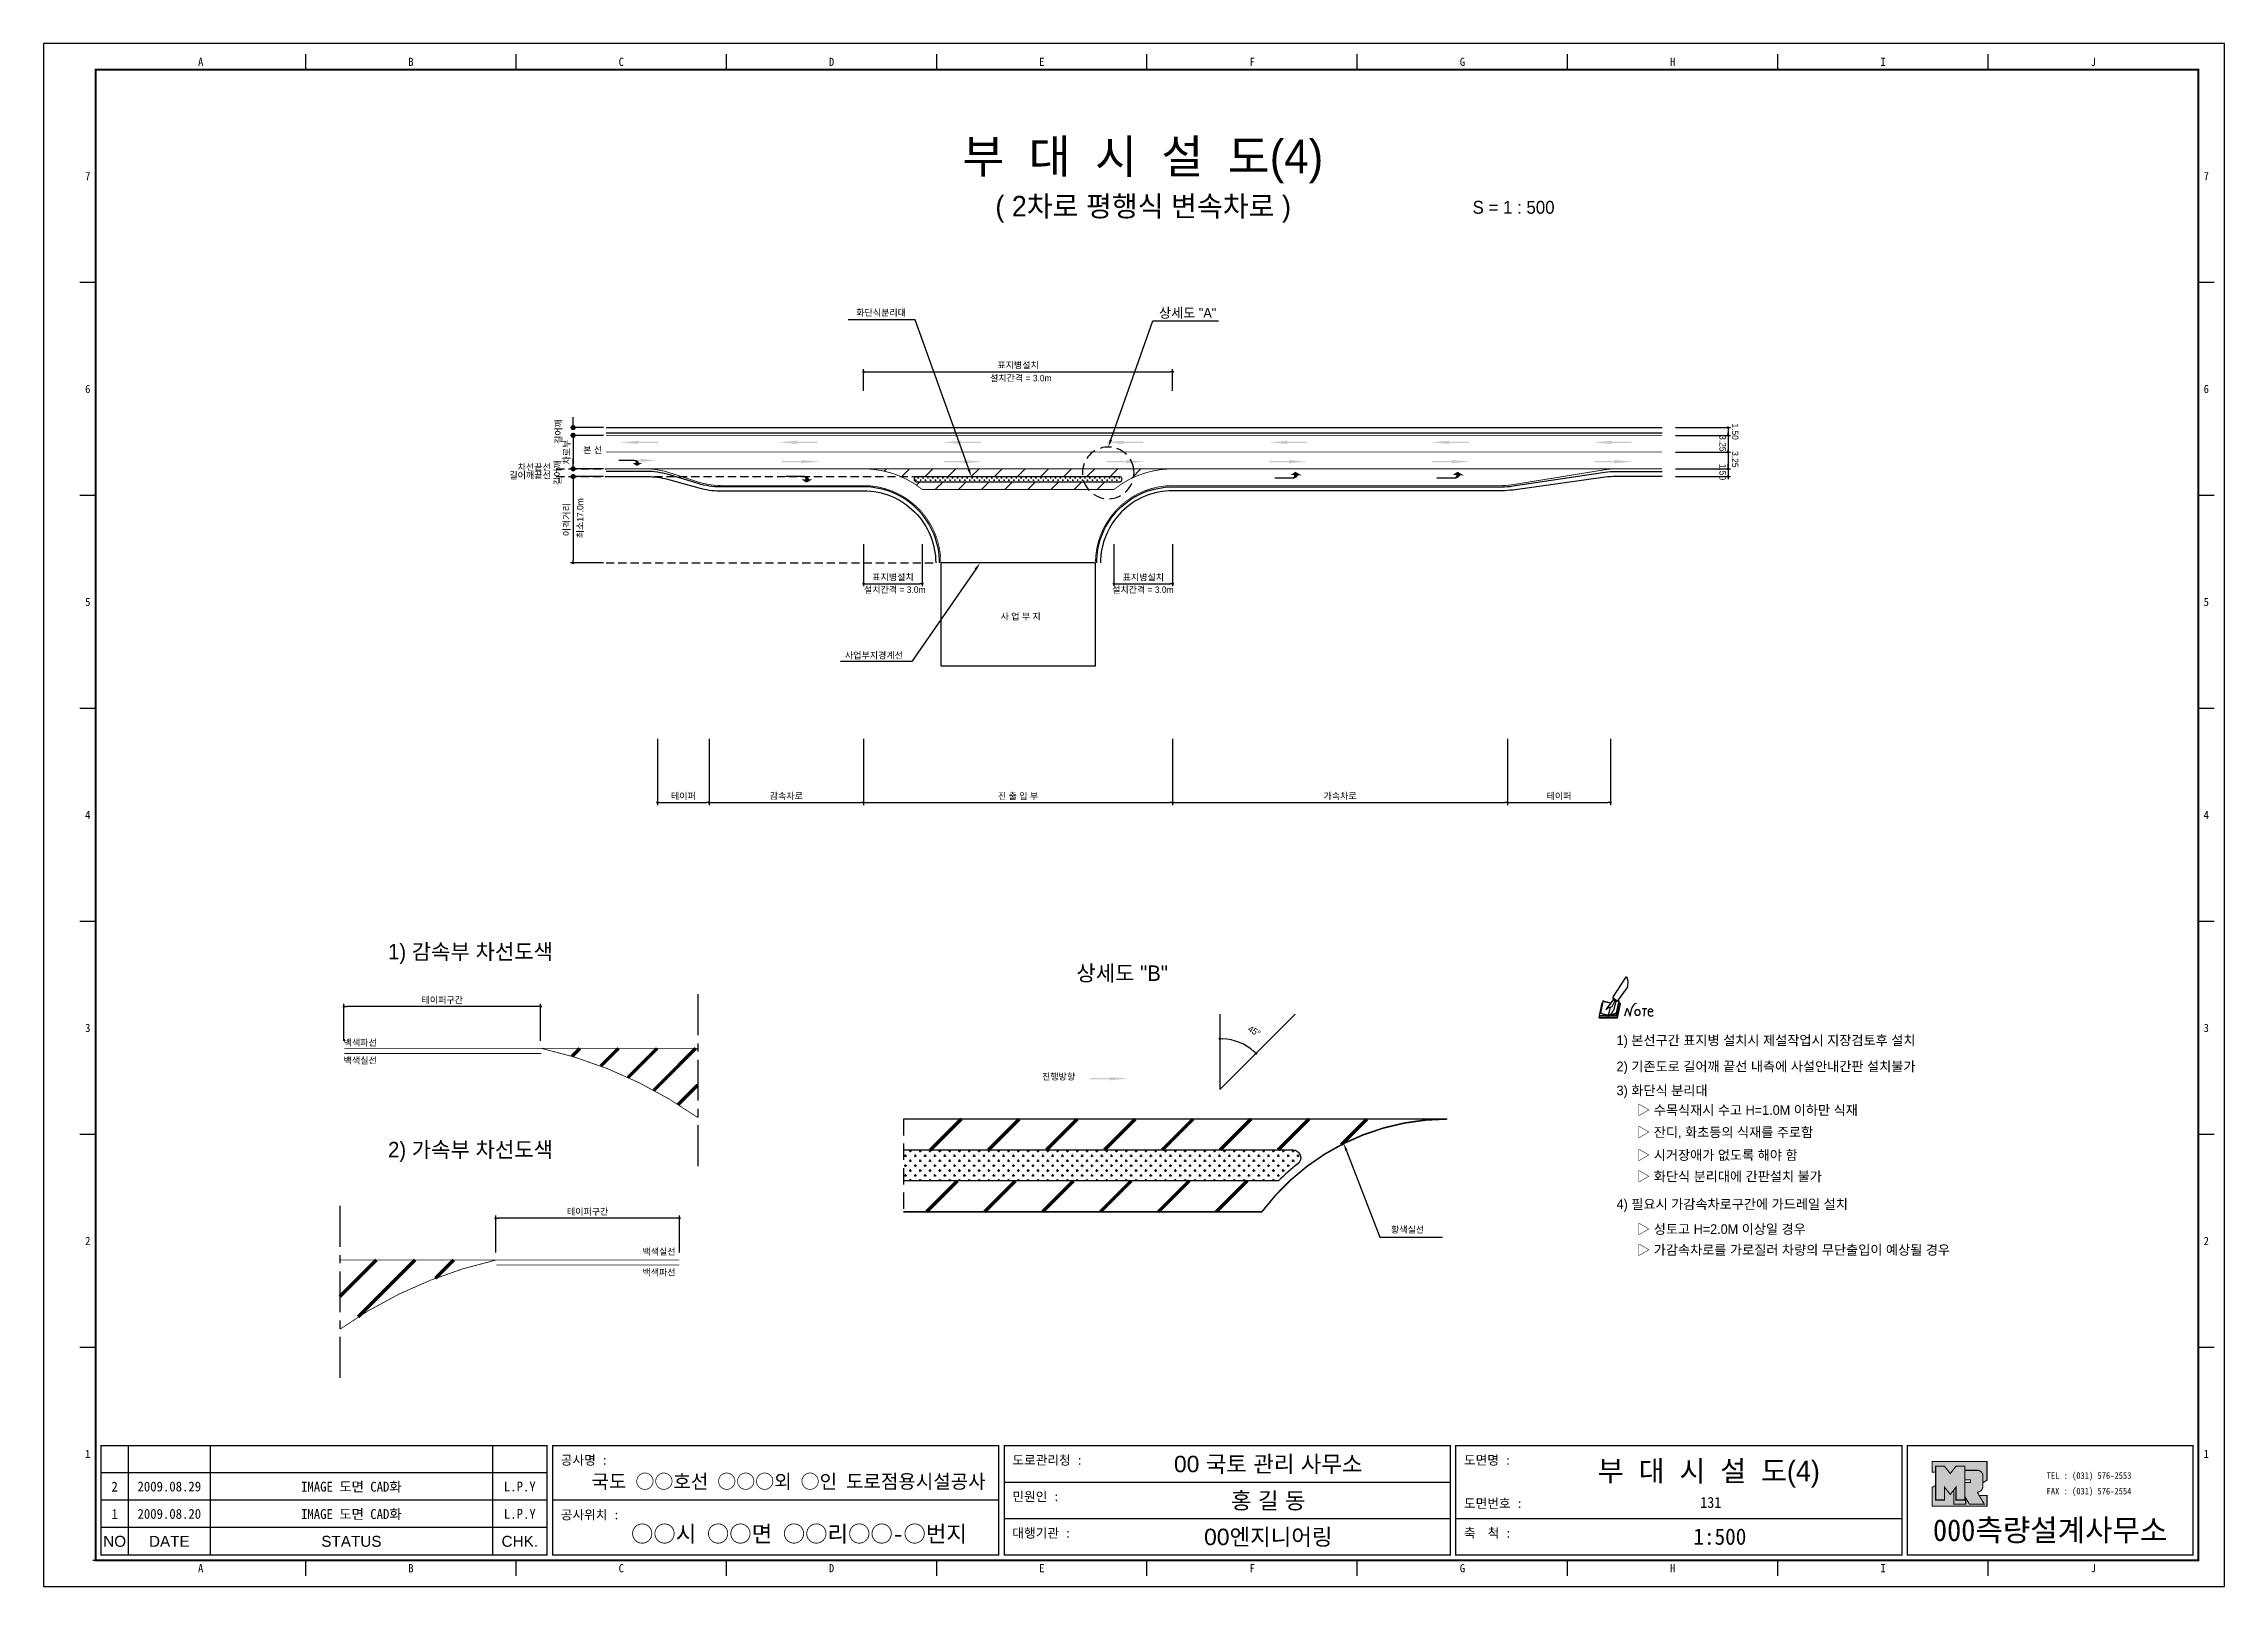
# Model space of a CAD drawing. Header units: millimetres. Extents: x 576 to 1000, y -4 to 295.
import ezdxf
from ezdxf.enums import TextEntityAlignment as Align

# ---------------------------------------------------------------- set-up
doc = ezdxf.new("R2010")
doc.units = ezdxf.units.MM
doc.linetypes.add('CENTER', pattern=[50.8, 31.75, -6.35, 6.35, -6.35])
doc.linetypes.add('HIDDEN', pattern=[9.525, 6.35, -3.175])
for name, color, linetype in [('CC-GSTR-0004', 4, 'Continuous'), ('CM-LANE-0030', 30, 'Continuous'), ('CZ-DIMT-0002', 7, 'Continuous'), ('CZ-EXST-0002', 1, 'Continuous'), ('CZ-LIN1-0007', 7, 'Continuous'), ('CZ-LIN2-0003', 3, 'Continuous'), ('CZ-LINE-0001', 7, 'Continuous'), ('CZ-TEXT-BOX0', 7, 'Continuous'), ('TITLE', 7, 'Continuous')]:
    doc.layers.add(name, color=color, linetype=linetype)
doc.styles.add('견고딕', font='arial.ttf')
doc.styles.add('돋움', font='')
doc.styles.add('돋음체', font='')
doc.styles.get('돋움').set_extended_font_data('Dotum')
doc.styles.get('돋음체').set_extended_font_data('DotumChe')

# ---------------------------------------------------------------- blocks, each defined once
blk = doc.blocks.new('note')
for p, q in [((0.85, 3.5), (3.53, 7.57)), ((1.8, 2.79), (3.74, 5.46)), ((3.53, 7.57), (3.8, 6.64)), ((3.8, 6.64), (3.69, 5.72)), ((3.69, 5.72), (3.74, 5.46)), ((-1.24, 2.36), (-1.77, 0)), ((-1.77, 0), (1.77, 0)), ((-1.77, 0), (-1.77, -0.3)), ((-1.53, 0.52), (-1.55, 0.54)), ((-1.01, 2.9), (-1.53, 0.52)), ((-1.48, 0.48), (-1.53, 0.52)), ((-1.43, 0.44), (-1.48, 0.48)), ((-1.38, 0.41), (-1.43, 0.44)), ((-1.33, 0.4), (-1.38, 0.41)), ((-1.27, 0.37), (-1.33, 0.4)), ((-1.22, 0.35), (-1.27, 0.37)), ((-1.13, 2.36), (-1.24, 2.36)), ((-1.17, 0.33), (-1.22, 0.35)), ((-1.12, 0.32), (-1.17, 0.33)), ((-1.02, 0.25), (-1.12, 0.32)), ((-0.97, 0.22), (-1.02, 0.25)), ((-1, 2.9), (-1.01, 2.9)), ((-0.98, 2.85), (-1, 2.9)), ((-0.95, 2.8), (-0.98, 2.85)), ((-0.93, 0.21), (-0.97, 0.22)), ((-0.9, 2.75), (-0.95, 2.8)), ((-0.88, 0.19), (-0.93, 0.21)), ((-0.85, 2.72), (-0.9, 2.75)), ((-0.8, 0.18), (-0.88, 0.19)), ((-0.79, 2.69), (-0.85, 2.72)), ((-0.75, 0.17), (-0.8, 0.18)), ((-0.74, 2.68), (-0.79, 2.69)), ((-0.7, 0.16), (-0.75, 0.17)), ((-0.69, 2.65), (-0.74, 2.68)), ((-0.64, 0.15), (-0.7, 0.16)), ((-0.64, 2.65), (-0.69, 2.65)), ((-0.59, 2.63), (-0.64, 2.65)), ((-0.58, 0.14), (-0.64, 0.15)), ((-0.54, 2.62), (-0.59, 2.63)), ((-0.53, 0.13), (-0.58, 0.14)), ((-0.48, 2.61), (-0.54, 2.62)), ((-0.48, 0.12), (-0.53, 0.13)), ((-0.43, 2.61), (-0.48, 2.61)), ((-0.43, 0.11), (-0.48, 0.12)), ((0.75, 2.77), (-0.46, 1.16)), ((0.37, 2.24), (-0.46, 1.16)), ((-0.46, 1.16), (-0.08, 1.47)), ((-0.38, 2.59), (-0.43, 2.61)), ((-0.38, 0.08), (-0.43, 0.11)), ((-0.33, 2.59), (-0.38, 2.59)), ((-0.29, 0.06), (-0.38, 0.08)), ((-0.27, 2.58), (-0.33, 2.59)), ((-0.23, 0.05), (-0.29, 0.06)), ((-0.22, 2.57), (-0.27, 2.58)), ((-0.16, 0.04), (-0.23, 0.05)), ((-0.17, 2.56), (-0.22, 2.57)), ((-0.12, 2.55), (-0.17, 2.56)), ((-0.11, 0.03), (-0.16, 0.04)), ((-0.07, 2.53), (-0.12, 2.55)), ((-0.04, 0.02), (-0.11, 0.03)), ((-0.08, 1.47), (0.72, 1.75)), ((-0.01, 2.51), (-0.07, 2.53)), ((-0.05, -0.3), (-0.05, 0)), ((0, 0), (-0.04, 0.02)), ((0.04, 2.5), (-0.01, 2.51)), ((0.37, 1.63), (0, 0)), ((0, 0), (1.6, 0.53)), ((0, 0), (1.65, 0.18)), ((0, 0.01), (0.06, 0.04)), ((0, -0.3), (0, 0)), ((0.09, 2.48), (0.04, 2.5)), ((0.05, -0.3), (0.05, 0)), ((0.06, 0.04), (0.11, 0.07)), ((0.14, 2.48), (0.09, 2.48)), ((0.11, 0.07), (0.16, 0.09)), ((0.2, 2.47), (0.14, 2.48)), ((0.16, 0.09), (0.21, 0.12)), ((0.26, 2.43), (0.18, 2.46)), ((0.21, 0.12), (0.27, 0.14)), ((0.34, 2.4), (0.26, 2.43)), ((0.27, 0.14), (0.36, 0.19)), ((0.45, 2.37), (0.34, 2.4)), ((0.36, 0.19), (0.41, 0.22)), ((0.41, 0.22), (0.46, 0.27)), ((0.46, 0.27), (0.51, 0.3)), ((0.51, 0.3), (0.56, 0.34)), ((0.56, 0.34), (0.6, 0.4)), ((0.6, 0.4), (0.64, 0.45)), ((0.64, 0.45), (0.67, 0.51)), ((0.67, 0.51), (0.74, 0.58)), ((0.72, 1.75), (1.16, 2.53)), ((0.74, 0.58), (0.79, 0.63)), ((1, 3.1), (0.75, 2.77)), ((0.79, 0.63), (0.83, 0.68)), ((0.83, 0.68), (0.86, 0.73)), ((0.85, 3.5), (1.8, 2.79)), ((1, 3.4), (0.85, 3.21)), ((0.85, 3.21), (1.52, 2.71)), ((0.86, 0.73), (0.89, 0.79)), ((0.89, 0.84), (0.92, 0.89)), ((0.89, 0.79), (0.89, 0.84)), ((0.92, 0.89), (0.96, 0.95)), ((0.96, 0.95), (1.01, 0.97)), ((1.47, 2.74), (1.01, 0.97)), ((1.16, 2.53), (1.37, 2.82)), ((2.13, 2.84), (1.44, 2.63)), ((1.52, 2.71), (1.66, 2.9)), ((1.6, 0.53), (2.13, 2.84)), ((1.65, 0.18), (2.19, 2.48)), ((1.77, 0), (2.3, 2.36)), ((1.77, -0.3), (2.3, 2.07)), ((1.77, -0.38), (2.3, 1.99)), ((1.77, -0.44), (2.3, 1.93)), ((1.77, 0), (1.77, -0.3)), ((2.19, 2.48), (2.04, 2.47)), ((2.3, 2.36), (2.16, 2.36)), ((2.3, 2.36), (2.3, 2.07)), ((3.21, -0.08), (3.68, 1.4)), ((3.68, 1.4), (4.26, -0.14)), ((4.26, -0.14), (4.56, 1.44)), ((6.55, 1.34), (7.46, 1.34)), ((7.01, 1.34), (6.87, -0.11)), ((7.71, 0.77), (7.71, 0.55)), ((7.71, 0.77), (8.67, 0.77)), ((-1.77, -0.3), (1.77, -0.3)), ((-1.77, -0.43), (-1.77, -0.3)), ((-1.77, -0.37), (1.77, -0.37)), ((-1.77, -0.43), (1.77, -0.43))]:
    blk.add_line(p, q)
for centre, major_axis, start_param, end_param in [((0.4, 2.31), (0.0702, 0.0702), 3.283946, 6.425539), ((5.68, 1.23), (-0.806, 0.806), -0.591174, 0.597824), ((5.66, 0.58), (-0.378, 0.378), 3.926991, 10.210176), ((8.3, 0.49), (0.422, 0.422), 2.265602, 4.634911), ((8.19, 0.77), (-0.342, 0.342), 3.926991, 7.068583)]:
    blk.add_ellipse(centre, major_axis=major_axis, ratio=1, start_param=start_param, end_param=end_param)
blk = doc.blocks.new('_Dot')
at = {"color": 0, "linetype": 'ByBlock', "lineweight": -2}
blk.add_line((-0.5, 0), (-1, 0), dxfattribs=at)
at = {"color": 0, "linetype": 'ByBlock', "const_width": 0.5}
blk.add_lwpolyline([(-0.25, 0, 1), (0.25, 0, 1)], format="xyb", close=True, dxfattribs=at)

msp = doc.modelspace()

# ---------------------------------------------------------------- hatches: boundary and pattern name
at = {"layer": 'CM-LANE-0030'}
h = msp.add_hatch(dxfattribs=at)
h.set_pattern_fill('ANSI31', color=256, style=0)
h.set_pattern_definition([(45, (82.452, -17.9807), (-2.245064, 2.245064), [])])
h.paths.add_polyline_path([(735.38, 212.84, -0.170323), (746.78, 208.84), (783.98, 208.84, -0.170323), (795.38, 212.84)])
h.paths.add_polyline_path([(785.06, 211.34, -0.750696), (785.33, 210.42, 0.001926), (785.2, 210.34), (745.55, 210.34, 0.001926), (745.43, 210.42, -0.750696), (745.7, 211.34)], flags=16)
at = {"layer": 'CZ-LIN1-0007'}
for points in [[(691.68, 218.3), (691.68, 218.09), (695.51, 218.09), (695.51, 217.87), (691.68, 217.87), (691.68, 217.66), (688.03, 217.98)], [(722.55, 218.3), (722.55, 218.09), (726.37, 218.09), (726.37, 217.87), (722.55, 217.87), (722.55, 217.66), (718.89, 217.98)], [(754.26, 218.3), (754.26, 218.09), (758.09, 218.09), (758.09, 217.87), (754.26, 217.87), (754.26, 217.66), (750.61, 217.98)], [(785.89, 218.3), (785.89, 218.09), (789.72, 218.09), (789.72, 217.87), (785.89, 217.87), (785.89, 217.66), (782.24, 217.98)], [(817.63, 218.3), (817.63, 218.09), (821.46, 218.09), (821.46, 217.87), (817.63, 217.87), (817.63, 217.66), (813.98, 217.98)], [(849.08, 218.3), (849.08, 218.09), (852.9, 218.09), (852.9, 217.87), (849.08, 217.87), (849.08, 217.66), (845.43, 217.98)], [(880.69, 218.3), (880.69, 218.09), (884.51, 218.09), (884.51, 217.87), (880.69, 217.87), (880.69, 217.66), (877.04, 217.98)], [(690.95, 214.59, -0.267976), (691.85, 213.98), (692.41, 213.98), (691.37, 213.4), (690.54, 213.98), (691.15, 213.98, 0.504994), (690.88, 214.35), (687.83, 214.37), (687.83, 214.61)], [(692.08, 214.76), (692.08, 214.57), (688.65, 214.57), (688.65, 214.38), (692.08, 214.38), (692.08, 214.18), (695.35, 214.47)], [(723.27, 214.55), (723.27, 214.34), (719.45, 214.34), (719.45, 214.12), (723.27, 214.12), (723.27, 213.91), (726.92, 214.23)], [(754.84, 214.55), (754.84, 214.34), (751.02, 214.34), (751.02, 214.12), (754.84, 214.12), (754.84, 213.91), (758.49, 214.23)], [(786.42, 214.55), (786.42, 214.34), (782.59, 214.34), (782.59, 214.12), (786.42, 214.12), (786.42, 213.91), (790.07, 214.23)], [(817.99, 214.55), (817.99, 214.34), (814.16, 214.34), (814.16, 214.12), (817.99, 214.12), (817.99, 213.91), (821.64, 214.23)], [(818.72, 210.92, 0.267976), (819.75, 211.61), (820.38, 211.61), (819.21, 212.27), (818.26, 211.62), (818.96, 211.61, -0.504994), (818.65, 211.2), (815.18, 211.18), (815.19, 210.9)], [(849.56, 214.55), (849.56, 214.34), (845.74, 214.34), (845.74, 214.12), (849.56, 214.12), (849.56, 213.91), (853.21, 214.23)], [(850.19, 210.92, 0.267976), (851.22, 211.61), (851.85, 211.61), (850.68, 212.27), (849.73, 211.62), (850.43, 211.61, -0.504994), (850.12, 211.2), (846.66, 211.18), (846.66, 210.9)], [(881.13, 214.55), (881.13, 214.34), (877.31, 214.34), (877.31, 214.12), (881.13, 214.12), (881.13, 213.91), (884.79, 214.23)], [(723.81, 211.49, -0.267976), (724.84, 210.8), (725.46, 210.81), (724.29, 210.15), (723.35, 210.8), (724.04, 210.8, 0.504994), (723.73, 211.22), (720.27, 211.24), (720.27, 211.51)], [(783.15, 94.82), (783.15, 94.61), (779.32, 94.61), (779.32, 94.39), (783.15, 94.39), (783.15, 94.18), (786.8, 94.5)]]:
    msp.add_hatch(color=256, dxfattribs=at).paths.add_polyline_path(points)
at = {"layer": 'CZ-LIN2-0003'}
h = msp.add_hatch(dxfattribs=at)
h.set_pattern_fill('CROSS', color=256, scale=0.075, style=0)
h.set_pattern_definition([(0, (82.45193, -17.98066), (0.47625, 0.47625), [0.238125, -0.714375]), (90, (82.571, -18.0997), (-0.47625, 0.47625), [0.238125, -0.714375])])
h.paths.add_polyline_path([(785.06, 211.34), (745.7, 211.34, 0.750696), (745.43, 210.42, -0.001926), (745.55, 210.34), (785.2, 210.34, -0.001926), (785.33, 210.42, 0.750696)])
h = msp.add_hatch(dxfattribs=at)
h.set_pattern_fill('CROSS', color=256, scale=0.15, style=0)
h.set_pattern_definition([(0, (-234.9329, -37.621), (0.9525, 0.9525), [0.47625, -1.42875]), (90, (-234.6948, -37.8591), (-0.9525, 0.9525), [0.47625, -1.42875])])
h.paths.add_polyline_path([(743.11, 80.67), (743.11, 74.67), (815.95, 74.67, -0.026913), (819.68, 78, 0.709188), (818.75, 80.67)])
at = {"layer": 'TITLE', "ltscale": 150}
h = msp.add_hatch(color=8, dxfattribs=at)
edge = h.paths.add_edge_path()
edge.add_line((953.47, 20.21), (942.81, 20.21))
edge.add_line((942.81, 20.21), (942.81, 18.13))
edge.add_line((942.81, 18.13), (943.51, 18.13))
edge.add_line((943.51, 18.13), (943.51, 19.3))
edge.add_line((943.51, 19.3), (945.21, 19.3))
edge.add_line((945.21, 19.3), (946.34, 17.85))
edge.add_line((946.34, 17.85), (947.46, 19.3))
edge.add_line((947.46, 19.3), (949.16, 19.3))
edge.add_line((949.16, 19.3), (949.16, 18.5))
edge.add_line((949.16, 18.5), (951.59, 18.5))
edge.add_arc((951.59, 17.44), 1.07, 0, 90, ccw=False)
edge.add_line((952.66, 17.44), (952.66, 16.07))
edge.add_line((952.66, 16.07), (953.47, 16.58))
edge.add_line((953.47, 16.58), (953.47, 20.21))
h.paths.add_polyline_path([(947.02, 14.68), (946.34, 13.8), (945.21, 15.25), (945.21, 12.74), (943.51, 12.74), (943.51, 15.59), (942.81, 15.15), (942.81, 11.52), (953.47, 11.52), (953.47, 13.6), (951.98, 13.6), (952.93, 11.95), (950.03, 11.95), (949.33, 13.16), (949.33, 11.95), (947.02, 11.95)])
msp.add_hatch(color=5, dxfattribs=at).paths.add_polyline_path([(949.16, 19.3), (947.46, 19.3), (946.34, 17.85), (945.21, 19.3), (943.51, 19.3), (943.51, 12.74), (945.21, 12.74), (945.21, 15.25), (946.34, 13.8), (947.46, 15.25), (947.46, 12.74), (949.16, 12.74)])
h = msp.add_hatch(color=161, dxfattribs=at)
edge = h.paths.add_edge_path()
edge.add_arc((951.59, 17.44), 1.07, 360, 450)
edge.add_line((951.59, 18.5), (949.16, 18.5))
edge.add_line((949.16, 18.5), (949.16, 16.65))
edge.add_line((949.16, 16.65), (950.15, 16.65))
edge.add_arc((950.15, 16.54), 0.113, 0, 90, ccw=False)
edge.add_line((950.26, 16.54), (950.26, 16.23))
edge.add_arc((950.15, 16.23), 0.113, 270, 360, ccw=False)
edge.add_line((950.15, 16.11), (949.16, 16.11))
edge.add_line((949.16, 16.11), (949.16, 12.74))
edge.add_line((949.16, 12.74), (947.46, 12.74))
edge.add_line((947.46, 12.74), (947.46, 15.25))
edge.add_line((947.46, 15.25), (947.02, 14.68))
edge.add_line((947.02, 14.68), (947.02, 11.95))
edge.add_line((947.02, 11.95), (949.33, 11.95))
edge.add_line((949.33, 11.95), (949.33, 13.16))
edge.add_line((949.33, 13.16), (950.03, 11.95))
edge.add_line((950.03, 11.95), (952.93, 11.95))
edge.add_line((952.93, 11.95), (951.59, 14.26))
edge.add_arc((951.59, 15.33), 1.07, 270, 360)
edge.add_line((952.66, 15.33), (952.66, 17.44))

# ---------------------------------------------------------------- linework, layer by layer
at = {"color": 0, "linetype": 'ByBlock', "lineweight": -2}
for p, q in [((679, 221.34), (679, 221.84)), ((903.2, 220.59), (903.2, 220.34)), ((679, 218.84), (679, 218.34)), ((679, 218.84), (679, 218.34)), ((903.2, 219.59), (903.2, 219.84)), ((903.2, 219.09), (903.2, 218.84)), ((903.2, 216.34), (903.2, 216.59)), ((679, 213.34), (679, 213.84)), ((679, 213.34), (679, 213.84)), ((903.2, 215.84), (903.2, 215.59)), ((903.2, 213.09), (903.2, 213.34)), ((903.2, 213.09), (903.2, 213.34)), ((679, 210.84), (679, 210.34)), ((903.2, 211.09), (903.2, 210.84)), ((903.2, 211.09), (903.2, 210.84))]:
    msp.add_line(p, q, dxfattribs=at)
at = {"color": 0, "linetype": 'ByBlock'}
for points, const_width in [([(679, 221.09, 1), (679, 220.59, 1)], 0.5), ([(903.2, 220.72, 1), (903.2, 220.97, 1)], 0.25), ([(679, 219.09, 1), (679, 219.59, 1)], 0.5), ([(679, 219.09, 1), (679, 219.59, 1)], 0.5), ([(903.2, 219.22, 1), (903.2, 219.47, 1)], 0.25), ([(903.2, 219.47, 1), (903.2, 219.22, 1)], 0.25), ([(903.2, 215.97, 1), (903.2, 216.22, 1)], 0.25), ([(903.2, 216.22, 1), (903.2, 215.97, 1)], 0.25), ([(679, 213.09, 1), (679, 212.59, 1)], 0.5), ([(679, 213.09, 1), (679, 212.59, 1)], 0.5), ([(679, 211.09, 1), (679, 211.59, 1)], 0.5), ([(903.2, 212.97, 1), (903.2, 212.72, 1)], 0.25), ([(903.2, 212.97, 1), (903.2, 212.72, 1)], 0.25), ([(903.2, 211.22, 1), (903.2, 211.47, 1)], 0.25), ([(903.2, 211.22, 1), (903.2, 211.47, 1)], 0.25)]:
    msp.add_lwpolyline(points, format="xyb", close=True, dxfattribs=dict(at, const_width=const_width))
at = {"layer": 'CC-GSTR-0004'}
for points in [[(685.38, 220.84), (890.38, 220.84)], [(685.38, 219.84), (890.38, 219.84)]]:
    msp.add_lwpolyline(points, dxfattribs=at)
for points in [[(750.13, 194.59, 0.414214), (735.38, 209.34), (707.58, 209.34), (707.58, 209.34, -0.072993), (703.27, 209.97), (703.27, 209.97), (697.49, 211.71), (697.49, 211.71, 0.072993), (693.18, 212.34), (693.18, 212.34), (685.38, 212.34)], [(780.63, 194.59, -0.414214), (795.38, 209.34), (859.26, 209.34), (859.26, 209.34, 0.03724), (861.48, 209.51), (879.27, 212.18), (879.27, 212.18, -0.03724), (881.5, 212.34), (881.5, 212.34), (890.38, 212.34)], [(685.38, 211.34), (693.35, 211.34, -0.067192), (697.33, 210.81), (703.42, 209.13, 0.067192), (707.4, 208.59), (735.38, 208.59, -0.414214), (749.38, 194.59)], [(890.38, 211.34), (881.4, 211.34, 0.034174), (879.36, 211.2), (861.39, 208.73, -0.034174), (859.35, 208.59), (859.35, 208.59), (795.38, 208.59, 0.414214), (781.38, 194.59)]]:
    msp.add_lwpolyline(points, format="xyb", dxfattribs=at)
at = {"layer": 'CM-LANE-0030'}
for points, const_width in [([(685.38, 216.09), (890.38, 216.09)], 0.15), ([(678.76, 98.84), (680.31, 100.39)], 0.675), ([(684.36, 96.94), (687.81, 100.39)], 0.675), ([(689.65, 94.73), (695.31, 100.39)], 0.675), ([(694.66, 92.24), (702.81, 100.39)], 0.675), ([(699.39, 89.48), (703.19, 93.27)], 0.675), ([(748.36, 80.67), (754.36, 86.67)], 0.675), ([(759.61, 80.67), (765.61, 86.67)], 0.675), ([(770.86, 80.67), (776.86, 86.67)], 0.675), ([(782.11, 80.67), (788.11, 86.67)], 0.675), ([(793.36, 80.67), (799.36, 86.67)], 0.675), ([(804.61, 80.67), (810.61, 86.67)], 0.675), ([(815.86, 80.67), (821.86, 86.67)], 0.675), ([(828.12, 81.68), (833.11, 86.67)], 0.675), ([(747.61, 68.67), (753.61, 74.67)], 0.675), ([(758.86, 68.67), (764.86, 74.67)], 0.675), ([(770.11, 68.67), (776.11, 74.67)], 0.675), ([(781.36, 68.67), (787.36, 74.67)], 0.675), ([(792.61, 68.67), (798.61, 74.67)], 0.675), ([(803.86, 68.67), (809.86, 74.67)], 0.675), ([(633.7, 52.2), (640.82, 59.32)], 0.675), ([(637.24, 48.24), (648.32, 59.32)], 0.675), ([(652.27, 55.77), (655.82, 59.32)], 0.675)]:
    msp.add_lwpolyline(points, dxfattribs=dict(at, const_width=const_width))
at = {"layer": 'CM-LANE-0030', "const_width": 0.15}
msp.add_lwpolyline([(783.98, 208.84), (746.78, 208.84, 0.170323), (735.38, 212.84), (795.38, 212.84, 0.170323)], format="xyb", close=True, dxfattribs=at)
at = {"layer": 'CM-LANE-0030'}
for points, const_width in [([(703.19, 86.95, 0.099163), (672.81, 100.39), (703.19, 100.39)], 0.15), ([(743.11, 86.67), (848.71, 86.67, 0.236068), (812.71, 68.67), (743.11, 68.67)], 0.3), ([(633.7, 59.32), (664.08, 59.32, 0.099163), (633.7, 45.87)], 0.15)]:
    msp.add_lwpolyline(points, format="xyb", dxfattribs=dict(at, const_width=const_width))
at = {"layer": 'CZ-EXST-0002', "linetype": 'HIDDEN', "ltscale": 0.5}
msp.add_line((743.11, 86.67), (743.11, 68.67), dxfattribs=at)
at = {"layer": 'CZ-LIN1-0007', "const_width": 0.15}
for points in [[(685.38, 219.34), (890.38, 219.34)], [(714.19, 212.84), (735.38, 212.84)], [(795.38, 212.84), (838.48, 212.84)]]:
    msp.add_lwpolyline(points, dxfattribs=at)
for points in [[(685.38, 212.84), (693, 212.84), (693, 212.84, -0.07872), (697.64, 212.11), (697.64, 212.11), (703.12, 210.33, 0.07872), (707.75, 209.59), (735.38, 209.59, -0.414214), (750.38, 194.59)], [(890.38, 212.84), (881.59, 212.84), (881.59, 212.84, 0.040295), (879.18, 212.65), (879.18, 212.65), (861.57, 209.79), (861.57, 209.79, -0.040295), (859.17, 209.59), (795.38, 209.59, 0.414214), (780.38, 194.59)]]:
    msp.add_lwpolyline(points, format="xyb", dxfattribs=at)
at = {"layer": 'CZ-LIN1-0007', "linetype": 'HIDDEN', "const_width": 0.15}
for points in [[(693, 212.84), (714.19, 212.84)], [(838.48, 212.84), (881.59, 212.84)]]:
    msp.add_lwpolyline(points, dxfattribs=at)
at = {"layer": 'CZ-LIN1-0007', "linetype": 'HIDDEN', "ltscale": 0.5, "const_width": 0.15}
for points in [[(672.81, 100.39), (634.6, 100.39)], [(699.63, 58.32), (664.08, 58.32)]]:
    msp.add_lwpolyline(points, dxfattribs=at)
at = {"layer": 'CZ-LIN1-0007'}
for points in [[(672.81, 99.39, 0.15, 0.15, 0), (634.6, 99.39, 0.15, 0.15, 0)], [(699.63, 59.32, 0.15, 0.15, 0), (664.08, 59.32, 0.15, 0.15, 0)]]:
    msp.add_lwpolyline(points, format="xyseb", dxfattribs=at)
at = {"layer": 'CZ-LIN2-0003'}
for p, q in [((745.55, 210.34), (785.2, 210.34)), ((745.7, 211.34), (785.06, 211.34))]:
    msp.add_line(p, q, dxfattribs=at)
for points in [[(745.55, 210.34, 0.001926), (745.43, 210.42, 0.001926)], [(785.33, 210.42, 0.001926), (785.2, 210.34)], [(743.11, 80.67), (818.75, 80.67, -0.709188), (819.68, 78, 0.026913), (815.95, 74.67), (743.11, 74.67)]]:
    msp.add_lwpolyline(points, format="xyb", dxfattribs=at)
msp.add_lwpolyline([(780.38, 194.59), (750.38, 194.59), (750.38, 174.59), (780.38, 174.59)], close=True, dxfattribs=at)
for centre, start, end in [((745.7, 210.84), 90, 237.5816), ((785.06, 210.84), 302.4184, 90)]:
    msp.add_arc(centre, 0.5, start, end, dxfattribs=at)
at = {"layer": 'CZ-LINE-0001'}
for p, q in [((735.38, 227.99), (735.38, 232.18)), ((735.88, 231.68), (794.88, 231.68)), ((795.38, 227.99), (795.38, 232.18)), ((684.88, 220.84), (678.5, 220.84)), ((679, 221.84), (679, 222.84)), ((892.98, 220.84), (903.7, 220.84)), ((903.2, 220.34), (903.2, 211.34)), ((684.88, 219.34), (678.5, 219.34)), ((684.88, 219.34), (678.5, 219.34)), ((679, 218.34), (679, 217.34)), ((679, 218.34), (679, 213.84)), ((892.98, 219.34), (903.7, 219.34)), ((892.98, 219.34), (903.7, 219.34)), ((892.98, 216.09), (903.7, 216.09)), ((684.88, 212.84), (678.5, 212.84)), ((892.98, 212.84), (903.7, 212.84)), ((903.2, 213.34), (903.2, 213.84)), ((684.88, 211.34), (678.5, 211.34)), ((684.88, 211.34), (678.5, 211.34)), ((679, 210.84), (679, 195.09)), ((679, 210.34), (679, 209.34)), ((892.98, 211.34), (903.7, 211.34)), ((892.98, 211.34), (903.7, 211.34)), ((735.38, 198.23), (735.38, 190.04)), ((746.78, 198.23), (746.78, 190.04)), ((783.98, 198.23), (783.98, 190.04)), ((795.38, 198.23), (795.38, 190.04)), ((684.88, 194.59), (678.5, 194.59)), ((735.88, 190.54), (746.28, 190.54)), ((784.48, 190.54), (794.88, 190.54)), ((695.38, 160.47), (695.38, 147.58)), ((705.38, 160.47), (705.38, 147.58)), ((705.38, 160.47), (705.38, 147.58)), ((735.38, 160.47), (735.38, 147.58)), ((795.38, 160.47), (795.38, 147.58)), ((860.38, 160.47), (860.38, 147.58)), ((860.38, 160.47), (860.38, 147.58)), ((880.38, 160.47), (880.38, 147.58)), ((735.38, 156.63), (735.38, 147.58)), ((795.38, 156.63), (795.38, 147.58)), ((695.88, 148.08), (704.88, 148.08)), ((705.88, 148.08), (734.88, 148.08)), ((735.88, 148.08), (794.88, 148.08)), ((795.88, 148.08), (859.88, 148.08)), ((860.88, 148.08), (879.88, 148.08)), ((634.48, 101.82), (634.48, 108.99)), ((672.19, 108.49), (634.98, 108.49)), ((672.69, 101.82), (672.69, 108.99)), ((804.57, 92.41), (819.16, 106.99)), ((804.57, 106.99), (804.57, 92.41)), ((663.96, 60.75), (663.96, 67.92)), ((699.63, 60.75), (699.63, 67.92)), ((699.13, 67.42), (664.46, 67.42))]:
    msp.add_line(p, q, dxfattribs=at)
at = {"layer": 'CZ-LINE-0001', "linetype": 'HIDDEN', "ltscale": 0.25}
for p, q in [((675.72, 212.84), (685.38, 212.84)), ((675.72, 211.34), (745.7, 211.34)), ((685.38, 194.59), (749.38, 194.59))]:
    msp.add_line(p, q, dxfattribs=at)
at = {"layer": 'CZ-LINE-0001', "color": 1}
msp.add_line((679, 213.84), (679, 214.84), dxfattribs=at)
at = {"layer": 'CZ-LINE-0001', "linetype": 'HIDDEN', "ltscale": 0.35}
msp.add_line((787.86, 212.64), (787.86, 212.64), dxfattribs=at)
at = {"layer": 'CZ-LINE-0001', "linetype": 'CENTER', "ltscale": 0.25}
for p, q in [((703.19, 110.87), (703.19, 77.19)), ((633.7, 69.8), (633.7, 36.11))]:
    msp.add_line(p, q, dxfattribs=at)
at = {"layer": 'CZ-LINE-0001'}
for points in [[(755.79, 212.75), (745.39, 241.78), (732.36, 241.78)], [(783.37, 218.48), (791.54, 241.54), (804.27, 241.54)], [(757.15, 193.36), (744.77, 175.45), (730.92, 175.45)], [(829.12, 80.52), (835.59, 63.75), (847.76, 63.75)]]:
    msp.add_lwpolyline(points, dxfattribs=at)
at = {"layer": 'CZ-LINE-0001', "linetype": 'HIDDEN', "ltscale": 0.35}
msp.add_arc((782.87, 212.05), 5.02, 6.7667, 6.749, dxfattribs=at)
at = {"layer": 'CZ-LINE-0001'}
msp.add_arc((804.57, 92.41), 9.86, 47.9063, 87.0937, dxfattribs=at)
for points in [[(783.61, 218.4), (782.87, 217.07), (783.14, 218.57)], [(756.03, 212.84), (756.3, 211.34), (755.56, 212.67)], [(756.94, 193.5), (758, 194.59), (757.35, 193.22)], [(828.89, 80.43), (828.59, 81.92), (829.36, 80.61)]]:
    msp.add_solid(points, dxfattribs=at)
at = {"layer": 'TITLE', "color": 7, "linetype": 'Continuous'}
for p, q in [((627.1, 290.31), (627.1, 293.34)), ((667.93, 290.31), (667.93, 293.34)), ((708.75, 290.31), (708.75, 293.34)), ((749.58, 290.31), (749.58, 293.34)), ((790.4, 290.31), (790.4, 293.34)), ((831.22, 290.31), (831.22, 293.34)), ((872.05, 290.31), (872.05, 293.34)), ((912.87, 290.31), (912.87, 293.34)), ((953.7, 290.31), (953.7, 293.34)), ((586.28, 248.98), (583.25, 248.98)), ((997.55, 248.98), (994.52, 248.98)), ((586.28, 207.66), (583.25, 207.66)), ((997.55, 207.66), (994.52, 207.66)), ((586.28, 166.33), (583.25, 166.33)), ((997.55, 166.33), (994.52, 166.33)), ((586.28, 125), (583.25, 125)), ((997.55, 125), (994.52, 125)), ((586.28, 83.67), (583.25, 83.67)), ((997.55, 83.67), (994.52, 83.67)), ((586.28, 42.34), (583.25, 42.34)), ((997.55, 42.34), (994.52, 42.34)), ((627.1, -2.01), (627.1, 1.01)), ((667.93, -2.01), (667.93, 1.01)), ((708.75, -2.01), (708.75, 1.01)), ((749.58, -2.01), (749.58, 1.01)), ((790.4, -2.01), (790.4, 1.01)), ((831.22, -2.01), (831.22, 1.01)), ((872.05, -2.01), (872.05, 1.01)), ((912.87, -2.01), (912.87, 1.01)), ((953.7, -2.01), (953.7, 1.01))]:
    msp.add_line(p, q, dxfattribs=at)
at = {"layer": 'TITLE', "ltscale": 150}
for p, q in [((592.64, 23.29), (592.64, 2.07)), ((608.56, 23.29), (608.56, 2.07)), ((663.34, 23.29), (663.34, 2.07)), ((673.95, 17.99), (587.34, 17.99)), ((762.68, 16.22), (849.29, 16.22)), ((673.95, 12.68), (587.34, 12.68)), ((761.62, 12.68), (675.01, 12.68)), ((762.68, 9.15), (849.29, 9.15)), ((850.35, 9.15), (936.96, 9.15)), ((673.95, 7.38), (587.34, 7.38))]:
    msp.add_line(p, q, dxfattribs=at)
at = {"layer": 'TITLE'}
msp.add_line((994.63, 1.01), (585.77, 1.01), dxfattribs=at)
msp.add_lwpolyline([(576.2, -4.02), (999.56, -4.02), (999.56, 295.35), (576.2, 295.35)], close=True, dxfattribs=at)
at = {"layer": 'TITLE', "linetype": 'Continuous', "const_width": 0.403}
msp.add_lwpolyline([(586.28, 1.01), (586.28, 290.31), (994.52, 290.31), (994.52, 1.01)], close=True, dxfattribs=at)
at = {"layer": 'TITLE', "ltscale": 150}
for points, const_width in [([(587.34, 23.29), (673.95, 23.29), (673.95, 2.07), (587.34, 2.07)], 0.265), ([(675.01, 23.29), (761.62, 23.29), (761.62, 2.07), (675.01, 2.07)], 0.265), ([(849.29, 2.07), (762.68, 2.07), (762.68, 23.29), (849.29, 23.29)], 0.265), ([(850.35, 23.29), (936.96, 23.29), (936.96, 2.07), (850.35, 2.07)], 0.265), ([(993.46, 23.29), (993.46, 2.07), (938.02, 2.07), (938.02, 23.29), (993.46, 23.29)], 0.265), ([(949.16, 19.3), (947.46, 19.3), (946.34, 17.85), (945.21, 19.3), (943.51, 19.3), (943.51, 12.74), (945.21, 12.74), (945.21, 15.25), (946.34, 13.8), (947.46, 15.25), (947.46, 12.74), (949.16, 12.74)], 0.212), ([(947.02, 14.68), (946.34, 13.8), (945.21, 15.25), (945.21, 12.74), (943.51, 12.74), (943.51, 15.59), (942.81, 15.15), (942.81, 11.52), (953.47, 11.52), (953.47, 13.6), (951.98, 13.6), (952.93, 11.95), (950.03, 11.95), (949.33, 13.16), (949.33, 11.95), (947.02, 11.95)], 0.212)]:
    msp.add_lwpolyline(points, close=True, dxfattribs=dict(at, const_width=const_width))
at = {"layer": 'TITLE', "ltscale": 150, "const_width": 0.212}
for points in [[(953.47, 20.21), (942.81, 20.21), (942.81, 18.13), (943.51, 18.13), (943.51, 19.3), (945.21, 19.3), (946.34, 17.85), (947.46, 19.3), (949.16, 19.3), (949.16, 18.5), (951.59, 18.5, -0.414214), (952.66, 17.44), (952.66, 16.07), (953.47, 16.58)], [(952.66, 17.44, 0.414214), (951.59, 18.5), (949.16, 18.5), (949.16, 16.65), (950.15, 16.65, -0.414214), (950.26, 16.54), (950.26, 16.23, -0.414214), (950.15, 16.11), (949.16, 16.11), (949.16, 12.74), (947.46, 12.74), (947.46, 15.25), (947.02, 14.68), (947.02, 11.95), (949.33, 11.95), (949.33, 13.16), (950.03, 11.95), (952.93, 11.95), (951.59, 14.26, 0.414214), (952.66, 15.33)]]:
    msp.add_lwpolyline(points, format="xyb", close=True, dxfattribs=at)

# ---------------------------------------------------------------- block references
at = {"layer": 'CZ-LINE-0001', "yscale": 0.5, "zscale": 0.5}
for p, xscale, rotation in [((735.38, 231.68), 0.5, 180), ((679, 211.34), 0.5, 90), ((679, 194.59), 0.5, 270), ((735.38, 190.54), 0.5, 180), ((783.98, 190.54), 0.5, 180), ((695.38, 148.08), 0.5, 180), ((705.38, 148.08), 0.5, 180), ((735.38, 148.08), 0.5, 180), ((795.38, 148.08), 0.5, 180), ((860.38, 148.08), 0.5, 180), ((634.48, 108.49), 0.5, 180), ((804.57, 102.27), 0.500000000000022, 178.5468340379334), ((811.55, 99.38), 0.4999999999999785, 316.4531659620644), ((663.96, 67.42), 0.5, 180)]:
    msp.add_blockref('_Dot', p, dxfattribs=dict(at, xscale=xscale, rotation=rotation))
at = {"layer": 'CZ-LINE-0001', "xscale": 0.5, "yscale": 0.5, "zscale": 0.5}
for p in [(795.38, 231.68), (746.78, 190.54), (795.38, 190.54), (705.38, 148.08), (735.38, 148.08), (795.38, 148.08), (860.38, 148.08), (880.38, 148.08), (672.69, 108.49), (699.63, 67.42)]:
    msp.add_blockref('_Dot', p, dxfattribs=at)
at = {"layer": 'CZ-TEXT-BOX0'}
msp.add_blockref('note', (879.96, 106.76), dxfattribs=at)

# ---------------------------------------------------------------- texts
at = {"layer": 'CZ-DIMT-0002', "style": '돋움'}
for s, height, p in [('화단식분리대', 1.25, (738.78, 243.15)), ('상세도 "A"', 1.875, (798.29, 243.1)), ('설치간격 = 3.0m', 1.25, (765.9, 230.45)), ('본 선', 1.25, (682.8, 216.53)), ('길어깨끝선', 1.25, (670.65, 211.58)), ('차선끝선', 1.25, (671.44, 213.18)), ('설치간격 = 3.0m', 1.25, (741.43, 189.39)), ('설치간격 = 3.0m', 1.25, (789.6, 189.39)), ('사 업 부 지', 1.25, (765.87, 184.18)), ('사업부지경계선', 1.25, (737.39, 176.64)), ('백색파선', 1.25, (637.66, 101.49)), ('백색실선', 1.25, (637.66, 98.04)), ('진행방향', 1.25, (773.24, 94.91)), ('황색실선', 1.25, (840.97, 65.22)), ('백색실선', 1.25, (695.66, 60.94)), ('백색파선', 1.25, (695.66, 56.91))]:
    msp.add_text(s, height=height, dxfattribs=at).set_placement(p, align=Align.MIDDLE_CENTER)
for s, rotation, p in [('1.50', 270, (903.96, 221.65)), ('3.25', 270, (901.53, 219.38)), ('3.25', 270, (903.96, 216.27)), ('1.50', 270, (901.53, 213.82)), ('최소17.0m', 90, (680.98, 199.37))]:
    msp.add_text(s, height=1.25, rotation=rotation, dxfattribs=at).set_placement(p)
for s, p in [('1) 본선구간 표지병 설치시 제설작업시 지장검토후 설치', (881.56, 101.94)), ('2) 기존도로 길어깨 끝선 내측에 사설안내간판 설치불가', (881.56, 96.88)), ('3) 화단식 분리대', (881.56, 92.21)), ('▷ 수목식재시 수고 H=1.0M 이하만 식재', (885.54, 88.41)), ('▷ 잔디, 화초등의 식재를 주로함', (885.54, 84.11)), ('▷ 시거장애가 없도록 해야 함', (885.54, 79.67)), ('▷ 화단식 분리대에 간판설치 불가', (885.54, 75.54)), ('4) 필요시 가감속차로구간에 가드레일 설치', (881.56, 70.15)), ('▷ 성토고 H=2.0M 이상일 경우', (885.54, 65.31)), ('▷ 가감속차로를 가로질러 차량의 무단출입이 예상될 경우', (885.54, 61.27))]:
    msp.add_text(s, height=1.875, dxfattribs=at).set_placement(p, align=Align.MIDDLE_LEFT)
at = {"layer": 'CZ-DIMT-0002', "char_height": 1.25, "attachment_point": 5, "rotation": 90, "style": '돋움'}
for s, insert in [('\\A1;길어깨', (676.22, 220.09)), ('\\A1;차로부', (677.8, 216.09)), ('\\A1;길어깨', (676.05, 212.09))]:
    msp.add_mtext(s, dxfattribs=dict(at, insert=insert))
at = {"layer": 'CZ-LINE-0001', "char_height": 1.25, "attachment_point": 5, "style": '돋움'}
for s, insert in [('\\A1;표지병설치', (765.38, 232.88)), ('\\A1;표지병설치', (741.08, 191.74)), ('\\A1;표지병설치', (789.68, 191.73)), ('\\A1;테이퍼', (700.38, 149.27)), ('\\A1;감속차로', (720.38, 149.28)), ('\\A1;진 출 입 부', (765.38, 149.27)), ('\\A1;가속차로', (827.88, 149.28)), ('\\A1;테이퍼', (870.38, 149.27)), ('\\A1;테이퍼구간', (653.59, 109.69)), ('\\A1;테이퍼구간', (681.8, 68.62))]:
    msp.add_mtext(s, dxfattribs=dict(at, insert=insert))
for s, insert, rotation in [('\\A1;이격거리', (677.8, 202.97), 90), ('\\A1;45°', (811.22, 103.72), 329.5706)]:
    msp.add_mtext(s, dxfattribs=dict(at, insert=insert, rotation=rotation))
at = {"layer": 'CZ-TEXT-BOX0', "style": '돋움'}
for s, p in [('1) 감속부 차선도색', (659.09, 119.15)), ('상세도 "B"', (785.58, 114.97)), ('2) 가속부 차선도색', (659.09, 80.74))]:
    msp.add_text(s, height=3, dxfattribs=at).set_placement(p, align=Align.MIDDLE_CENTER)
at = {"layer": 'TITLE', "color": 3, "linetype": 'Continuous', "style": '돋음체'}
for s, p in [('A', (606.69, 291.82)), ('B', (647.51, 291.82)), ('C', (688.34, 291.82)), ('D', (729.16, 291.82)), ('E', (769.99, 291.82)), ('F', (810.81, 291.82)), ('G', (851.64, 291.82)), ('H', (892.46, 291.82)), ('I', (933.29, 291.82)), ('J', (974.11, 291.82)), ('7', (584.77, 269.65)), ('7', (996.04, 269.65)), ('6', (584.77, 228.33)), ('6', (996.04, 228.33)), ('5', (584.77, 187)), ('5', (996.04, 187)), ('4', (584.77, 145.67)), ('4', (996.04, 145.67)), ('3', (584.77, 104.34)), ('3', (996.04, 104.34)), ('2', (584.77, 63.01)), ('2', (996.04, 63.01)), ('1', (584.77, 21.68)), ('1', (996.04, 21.68)), ('A', (606.69, -0.5)), ('B', (647.51, -0.5)), ('C', (688.34, -0.5)), ('D', (729.16, -0.5)), ('E', (769.99, -0.5)), ('F', (810.81, -0.5)), ('G', (851.64, -0.5)), ('H', (892.46, -0.5)), ('I', (933.29, -0.5)), ('J', (974.11, -0.5))]:
    msp.add_text(s, height=1.59, dxfattribs=at).set_placement(p, align=Align.MIDDLE)
at = {"layer": 'TITLE', "style": '돋움'}
for s, height, p in [('부  대  시  설  도(4)', 6.5, (789.58, 273.45)), ('( 2차로 평행식 변속차로 )', 4, (789.66, 263.81))]:
    msp.add_text(s, height=height, dxfattribs=at).set_placement(p, align=Align.MIDDLE_CENTER)
msp.add_text('S = 1 : 500', height=2.5, dxfattribs=at).set_placement((853.61, 263.59), align=Align.MIDDLE_LEFT)
at = {"layer": 'TITLE', "style": '돋음체'}
for s, p in [('공사명 : ', (676.6, 19.58)), ('도로관리청 :', (764.27, 19.58)), ('도면명 :', (851.94, 19.58)), ('민원인 :', (764.27, 12.51)), ('도면번호 :', (851.94, 11.19)), ('공사위치 :', (676.6, 8.97)), ('대행기관 :', (764.27, 5.43)), ('축  척 :', (851.94, 5.43))]:
    msp.add_text(s, height=1.804, dxfattribs=at).set_placement(p)
at = {"layer": 'TITLE', "color": 7, "linetype": 'Continuous'}
for s, height, style, p in [('00 국토 관리 사무소', 3.1832, '견고딕', (813.94, 19.76)), ('국도 ○○호선 ○○○외 ○인 도로점용시설공사', 2.7, '돋음체', (720.82, 16.37)), ('홍 길 동', 3.183, '견고딕', (813.94, 12.68)), ('○○시 ○○면 ○○리○○-○번지', 3.1832, '돋음체', (722.84, 6.21)), ('00엔지니어링', 3.183, '견고딕', (813.94, 5.61))]:
    msp.add_text(s, height=height, dxfattribs=dict(at, style=style)).set_placement(p, align=Align.MIDDLE)
at = {"layer": 'TITLE'}
for s, height, style, p in [('부  대  시  설  도(4)', 4, '돋움', (899.47, 18.02)), ('IMAGE 도면 CAD화', 1.9099, '돋음체', (635.95, 15.34)), ('IMAGE 도면 CAD화', 1.9099, '돋음체', (635.95, 10.03))]:
    msp.add_text(s, height=height, dxfattribs=dict(at, style=style)).set_placement(p, align=Align.MIDDLE)
at = {"layer": 'TITLE', "color": 180, "style": '돋음체'}
for s, p in [('TEL : (031) 576-2553', (965.05, 16.85)), ('FAX : (031) 576-2554', (965.05, 13.82))]:
    msp.add_text(s, height=1.2733, dxfattribs=at).set_placement(p)
at = {"layer": 'TITLE', "color": 1, "linetype": 'Continuous', "style": '돋음체'}
msp.add_text('2', height=1.91, dxfattribs=at).set_placement((589.99, 15.34), align=Align.MIDDLE)
at = {"layer": 'TITLE', "linetype": 'Continuous'}
for s, height, style, p in [('2009.08.29', 1.91, '돋음체', (600.6, 15.34)), ('L.P.Y', 1.91, '돋음체', (668.64, 15.34)), ('131', 2.122, '돋음체', (899.85, 12.25)), ('1', 1.91, '돋음체', (589.99, 10.03)), ('2009.08.20', 1.91, '돋음체', (600.6, 10.03)), ('L.P.Y', 1.91, '돋음체', (668.64, 10.03)), ('NO', 2.122, '견고딕', (589.99, 4.72)), ('DATE', 2.122, '견고딕', (600.6, 4.72)), ('STATUS', 2.122, '견고딕', (635.95, 4.72)), ('CHK.', 2.122, '견고딕', (668.64, 4.72)), ('1:500', 3.183, '돋음체', (901.61, 5.61))]:
    msp.add_text(s, height=height, dxfattribs=dict(at, style=style)).set_placement(p, align=Align.MIDDLE)
at = {"layer": 'TITLE', "color": 180, "style": '돋음체'}
msp.add_text('000측량설계사무소', height=4.244, dxfattribs=at).set_placement((965.74, 4.76), align=Align.CENTER)

doc.saveas('drawing.dxf')
